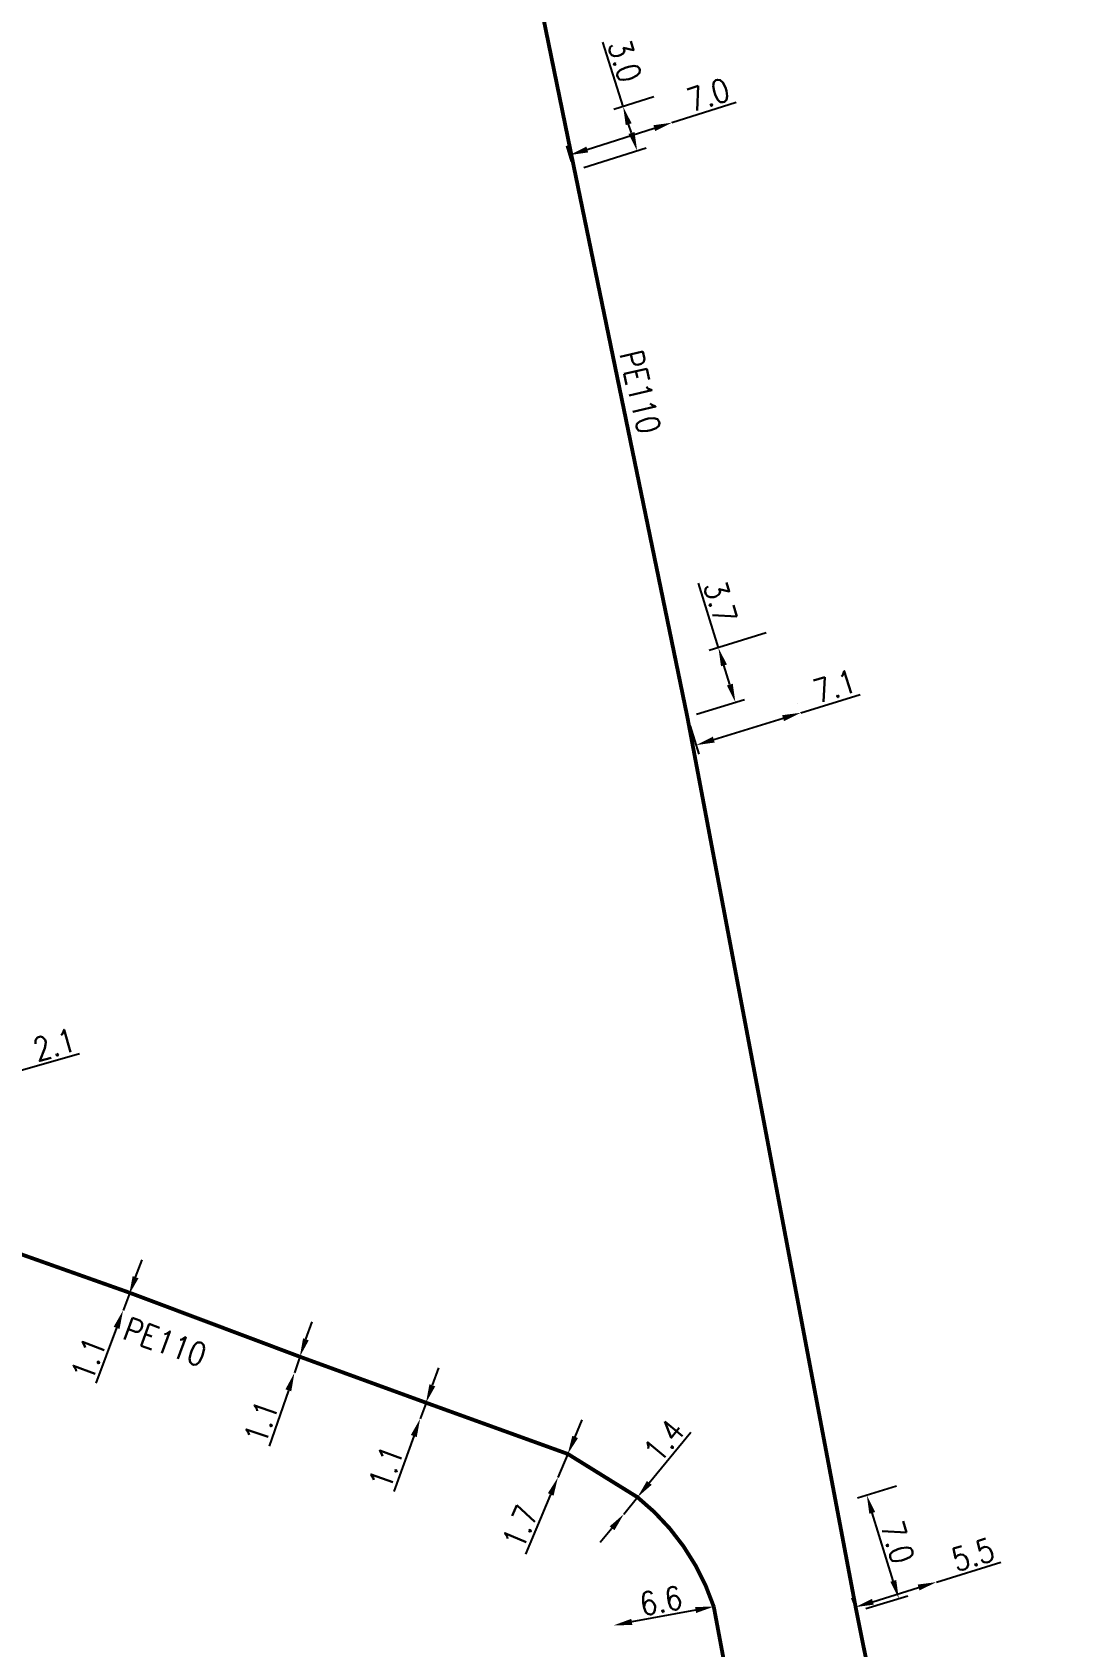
# Model space of a CAD drawing. Header units: millimetres. Extents: x 101000 to 102000, y 121011 to 122007.
# Drawn here: x 101580.6 to 101648.6, y 121221.8 to 121326.3 of the extents above; entities that cross this region are included whole.
import ezdxf
from ezdxf.enums import TextEntityAlignment as Align

# ---------------------------------------------------------------- set-up
doc = ezdxf.new("R2010")
doc.units = ezdxf.units.MM
doc.header["$PDMODE"] = 34
doc.linetypes.add('L_25_PE', pattern=[2000, 1000, 1000])
doc.layers.get('Defpoints').update_dxf_attribs({"linetype": 'CONTINUOUS'})
doc.layers.add('L_150', color=1, linetype='CONTINUOUS')
doc.styles.get("Standard").update_dxf_attribs({"font": 'romans.shx', "width": 0.85})
doc.dimstyles.get("Standard").update_dxf_attribs({"dimtxt": 1.5, "dimasz": 1.2, "dimexe": 0.625, "dimexo": 0.625, "dimgap": 0.25, "dimtad": 1, "dimdec": 1, "dimzin": 0, "dimdsep": 46, "dimtxsty": 'Standard', "dimcen": -0.5, "dimadec": 0, "dimazin": 0, "dimtfac": 1, "dimtdec": 1, "dimtmove": 0, "dimatfit": 3, "dimfxl": 0, "dimtolj": 1, "dimtzin": 0, "dimarcsym": 0})

# ---------------------------------------------------------------- blocks, each defined once
blk = doc.blocks.new('*D534')
at = {"layer": 'Defpoints', "color": 0, "linetype": 'Continuous', "transparency": 16777216}
for p in [(101618.82, 121321.53), (101621.39, 121322.35), (101615.68, 121317.39)]:
    blk.add_point(p, dxfattribs=at)
at = {"layer": 'L_150', "color": 0, "linetype": 'Continuous', "lineweight": -2, "transparency": 16777216}
for p, q in [((101618.82, 121321.53), (101617.5, 121325.7)), ((101620.8, 121322.16), (101618.22, 121321.34)), ((101619.36, 121319.82), (101619.18, 121320.39)), ((101616.27, 121317.58), (101620.32, 121318.86))]:
    blk.add_line(p, q, dxfattribs=at)
at = {"layer": 'L_150', "color": 0, "linetype": 'Continuous', "transparency": 16777216}
for points in [[(101619.37, 121320.45), (101618.99, 121320.33), (101618.82, 121321.53)], [(101619.56, 121319.88), (101619.17, 121319.76), (101619.73, 121318.67)]]:
    blk.add_solid(points, dxfattribs=at)
at = {"layer": 'L_150', "color": 0, "linetype": 'Continuous', "transparency": 16777216, "insert": (101618.93, 121324.49), "char_height": 1.5, "attachment_point": 5, "rotation": 287.6213}
blk.add_mtext('\\A1;3.0', dxfattribs=at)
blk = doc.blocks.new('*D535')
at = {"layer": 'Defpoints', "color": 0, "linetype": 'Continuous', "transparency": 16777216}
for p in [(101621.98, 121320.49), (101621.98, 121320.49), (101615.68, 121317.39)]:
    blk.add_point(p, dxfattribs=at)
at = {"layer": 'L_150', "color": 0, "linetype": 'Continuous', "lineweight": -2, "transparency": 16777216}
for p, q in [((101621.98, 121320.49), (101626.15, 121321.82)), ((101616.5, 121318.75), (101620.84, 121320.13)), ((101615.49, 121317.98), (101615.17, 121318.99))]:
    blk.add_line(p, q, dxfattribs=at)
at = {"layer": 'L_150', "color": 0, "linetype": 'Continuous', "transparency": 16777216}
for points in [[(101620.78, 121320.32), (101620.9, 121319.94), (101621.98, 121320.49)], [(101616.44, 121318.94), (101616.56, 121318.56), (101615.36, 121318.39)]]:
    blk.add_solid(points, dxfattribs=at)
at = {"layer": 'L_150', "color": 0, "linetype": 'Continuous', "transparency": 16777216, "insert": (101624.33, 121322.29), "char_height": 1.5, "attachment_point": 5, "rotation": 17.6213}
blk.add_mtext('\\A1;7.0', dxfattribs=at)
blk = doc.blocks.new('*D536')
at = {"layer": 'Defpoints', "color": 0, "linetype": 'Continuous', "transparency": 16777216}
for p in [(101628.67, 121287.62), (101624.99, 121286.48), (101622.98, 121281.99)]:
    blk.add_point(p, dxfattribs=at)
at = {"layer": 'L_150', "color": 0, "linetype": 'Continuous', "lineweight": -2, "transparency": 16777216}
for p, q in [((101624.99, 121286.48), (101623.7, 121290.66)), ((101628.08, 121287.44), (101624.39, 121286.3)), ((101625.73, 121284.09), (101625.35, 121285.34)), ((101623.58, 121282.17), (101626.68, 121283.13))]:
    blk.add_line(p, q, dxfattribs=at)
at = {"layer": 'L_150', "color": 0, "linetype": 'Continuous', "transparency": 16777216}
for points in [[(101625.54, 121285.39), (101625.16, 121285.28), (101624.99, 121286.48)], [(101625.92, 121284.15), (101625.54, 121284.03), (101626.09, 121282.95)]]:
    blk.add_solid(points, dxfattribs=at)
at = {"layer": 'L_150', "color": 0, "linetype": 'Continuous', "transparency": 16777216, "insert": (101625.12, 121289.44), "char_height": 1.5, "attachment_point": 5, "rotation": 287.1849}
blk.add_mtext('\\A1;3.7', dxfattribs=at)
blk = doc.blocks.new('*D537')
at = {"layer": 'Defpoints', "color": 0, "linetype": 'Continuous', "transparency": 16777216}
for p in [(101622.98, 121281.99), (101630.33, 121282.27), (101630.33, 121282.27)]:
    blk.add_point(p, dxfattribs=at)
at = {"layer": 'L_150', "color": 0, "linetype": 'Continuous', "lineweight": -2, "transparency": 16777216}
for p, q in [((101630.14, 121282.87), (101630.14, 121282.87)), ((101630.33, 121282.27), (101634.16, 121283.45)), ((101624.69, 121280.53), (101629.18, 121281.92)), ((101623.17, 121281.39), (101623.73, 121279.58))]:
    blk.add_line(p, q, dxfattribs=at)
at = {"layer": 'L_150', "color": 0, "linetype": 'Continuous', "transparency": 16777216}
for points in [[(101629.12, 121282.11), (101629.24, 121281.72), (101630.33, 121282.27)], [(101624.63, 121280.72), (101624.75, 121280.34), (101623.54, 121280.17)]]:
    blk.add_solid(points, dxfattribs=at)
at = {"layer": 'L_150', "color": 0, "linetype": 'Continuous', "transparency": 16777216, "insert": (101632.52, 121283.99), "char_height": 1.5, "attachment_point": 5, "rotation": 17.1849}
blk.add_mtext('\\A1;7.1', dxfattribs=at)
blk = doc.blocks.new('*D538')
at = {"layer": 'Defpoints', "color": 0, "linetype": 'Continuous', "transparency": 16777216}
for p in [(101634.6, 121231.58), (101637.12, 121232.37), (101633.93, 121224.05)]:
    blk.add_point(p, dxfattribs=at)
at = {"layer": 'L_150', "color": 0, "linetype": 'Continuous', "lineweight": -2, "transparency": 16777216}
for p, q in [((101636.52, 121232.18), (101634, 121231.4)), ((101636.31, 121226.04), (101634.95, 121230.44)), ((101634.53, 121224.24), (101637.26, 121225.08))]:
    blk.add_line(p, q, dxfattribs=at)
at = {"layer": 'L_150', "color": 0, "linetype": 'Continuous', "transparency": 16777216}
for points in [[(101635.14, 121230.5), (101634.76, 121230.38), (101634.6, 121231.58)], [(101636.5, 121226.1), (101636.12, 121225.98), (101636.67, 121224.9)]]:
    blk.add_solid(points, dxfattribs=at)
at = {"layer": 'L_150', "color": 0, "linetype": 'Continuous', "transparency": 16777216, "insert": (101636.59, 121228.54), "char_height": 1.5, "attachment_point": 5, "rotation": 287.1885}
blk.add_mtext('\\A1;7.0', dxfattribs=at)
blk = doc.blocks.new('*D539')
at = {"layer": 'Defpoints', "color": 0, "linetype": 'Continuous', "transparency": 16777216}
for p in [(101639.1, 121225.96), (101639.1, 121225.96), (101633.93, 121224.05)]:
    blk.add_point(p, dxfattribs=at)
at = {"layer": 'L_150', "color": 0, "linetype": 'Continuous', "lineweight": -2, "transparency": 16777216}
for p, q in [((101639.1, 121225.96), (101643.28, 121227.26)), ((101634.99, 121224.69), (101637.95, 121225.61)), ((101633.75, 121224.65), (101633.66, 121224.94))]:
    blk.add_line(p, q, dxfattribs=at)
at = {"layer": 'L_150', "color": 0, "linetype": 'Continuous', "transparency": 16777216}
for points in [[(101637.89, 121225.8), (101638.01, 121225.42), (101639.1, 121225.96)], [(101634.93, 121224.88), (101635.05, 121224.5), (101633.85, 121224.34)]]:
    blk.add_solid(points, dxfattribs=at)
at = {"layer": 'L_150', "color": 0, "linetype": 'Continuous', "transparency": 16777216, "insert": (101641.47, 121227.74), "char_height": 1.5, "attachment_point": 5, "rotation": 17.1885}
blk.add_mtext('\\A1;5.5', dxfattribs=at)
blk = doc.blocks.new('*D553')
at = {"layer": 'Defpoints', "color": 0, "linetype": 'Continuous', "transparency": 16777216}
for p in [(101624.69, 121224.37), (101618.21, 121223.16), (101618.21, 121223.16)]:
    blk.add_point(p, dxfattribs=at)
at = {"layer": 'L_150', "color": 0, "linetype": 'Continuous', "lineweight": -2, "transparency": 16777216}
blk.add_line((101623.51, 121224.15), (101619.39, 121223.38), dxfattribs=at)
at = {"layer": 'L_150', "color": 0, "linetype": 'Continuous', "transparency": 16777216}
for points in [[(101623.48, 121224.35), (101623.55, 121223.96), (101624.69, 121224.37)], [(101619.35, 121223.58), (101619.42, 121223.18), (101618.21, 121223.16)]]:
    blk.add_solid(points, dxfattribs=at)
at = {"layer": 'L_150', "color": 0, "linetype": 'Continuous', "transparency": 16777216, "insert": (101621.27, 121224.75), "char_height": 1.5, "attachment_point": 5, "rotation": 10.5895}
blk.add_mtext('\\A1;6.6', dxfattribs=at)
blk = doc.blocks.new('*D554')
at = {"layer": 'Defpoints', "color": 0, "linetype": 'Continuous', "transparency": 16777216}
for p in [(101619.75, 121231.46), (101618.87, 121230.37), (101618.87, 121230.37)]:
    blk.add_point(p, dxfattribs=at)
at = {"layer": 'L_150', "color": 0, "linetype": 'Continuous', "lineweight": -2, "transparency": 16777216}
for p, q in [((101620.51, 121232.38), (101623.21, 121235.67)), ((101618.87, 121230.37), (101619.75, 121231.46)), ((101618.1, 121229.44), (101617.34, 121228.52))]:
    blk.add_line(p, q, dxfattribs=at)
at = {"layer": 'L_150', "color": 0, "linetype": 'Continuous', "transparency": 16777216}
for points in [[(101620.36, 121232.51), (101620.67, 121232.26), (101619.75, 121231.46)], [(101617.95, 121229.57), (101618.26, 121229.32), (101618.87, 121230.37)]]:
    blk.add_solid(points, dxfattribs=at)
at = {"layer": 'L_150', "color": 0, "linetype": 'Continuous', "transparency": 16777216, "insert": (101621.47, 121235.13), "char_height": 1.5, "attachment_point": 5, "rotation": 50.6828}
blk.add_mtext('\\A1;1.4', dxfattribs=at)
blk = doc.blocks.new('*D555')
at = {"layer": 'Defpoints', "color": 0, "linetype": 'Continuous', "transparency": 16777216}
for p in [(101615.24, 121234.26), (101614.6, 121232.74), (101614.6, 121232.74)]:
    blk.add_point(p, dxfattribs=at)
at = {"layer": 'L_150', "color": 0, "linetype": 'Continuous', "lineweight": -2, "transparency": 16777216}
for p, q in [((101615.71, 121235.37), (101616.18, 121236.47)), ((101615.24, 121234.26), (101614.6, 121232.74)), ((101614.13, 121231.64), (101612.5, 121227.78))]:
    blk.add_line(p, q, dxfattribs=at)
at = {"layer": 'L_150', "color": 0, "linetype": 'Continuous', "transparency": 16777216}
for points in [[(101615.53, 121235.44), (101615.9, 121235.29), (101615.24, 121234.26)], [(101613.95, 121231.72), (101614.32, 121231.56), (101614.6, 121232.74)]]:
    blk.add_solid(points, dxfattribs=at)
at = {"layer": 'L_150', "color": 0, "linetype": 'Continuous', "transparency": 16777216, "insert": (101612.16, 121229.55), "char_height": 1.5, "attachment_point": 5, "rotation": 67.0233}
blk.add_mtext('\\A1;1.7', dxfattribs=at)
blk = doc.blocks.new('*D556')
at = {"layer": 'Defpoints', "color": 0, "linetype": 'Continuous', "transparency": 16777216}
for p in [(101606.06, 121237.58), (101605.68, 121236.54), (101605.68, 121236.54)]:
    blk.add_point(p, dxfattribs=at)
at = {"layer": 'L_150', "color": 0, "linetype": 'Continuous', "lineweight": -2, "transparency": 16777216}
for p, q in [((101606.47, 121238.71), (101606.88, 121239.83)), ((101606.06, 121237.58), (101605.68, 121236.54)), ((101605.27, 121235.42), (101603.97, 121231.82))]:
    blk.add_line(p, q, dxfattribs=at)
at = {"layer": 'L_150', "color": 0, "linetype": 'Continuous', "transparency": 16777216}
for points in [[(101606.28, 121238.77), (101606.66, 121238.64), (101606.06, 121237.58)], [(101605.08, 121235.49), (101605.46, 121235.35), (101605.68, 121236.54)]]:
    blk.add_solid(points, dxfattribs=at)
at = {"layer": 'L_150', "color": 0, "linetype": 'Continuous', "transparency": 16777216, "insert": (101603.47, 121233.4), "char_height": 1.5, "attachment_point": 5, "rotation": 70.0216}
blk.add_mtext('\\A1;1.1', dxfattribs=at)
blk = doc.blocks.new('*D557')
at = {"layer": 'Defpoints', "color": 0, "linetype": 'Continuous', "transparency": 16777216}
for p in [(101597.89, 121240.56), (101597.54, 121239.51), (101597.54, 121239.51)]:
    blk.add_point(p, dxfattribs=at)
at = {"layer": 'L_150', "color": 0, "linetype": 'Continuous', "lineweight": -2, "transparency": 16777216}
for p, q in [((101598.29, 121241.69), (101598.68, 121242.82)), ((101597.89, 121240.56), (101597.54, 121239.51)), ((101597.15, 121238.38), (101595.9, 121234.76))]:
    blk.add_line(p, q, dxfattribs=at)
at = {"layer": 'L_150', "color": 0, "linetype": 'Continuous', "transparency": 16777216}
for points in [[(101598.1, 121241.75), (101598.47, 121241.62), (101597.89, 121240.56)], [(101596.96, 121238.45), (101597.34, 121238.32), (101597.54, 121239.51)]]:
    blk.add_solid(points, dxfattribs=at)
at = {"layer": 'L_150', "color": 0, "linetype": 'Continuous', "transparency": 16777216, "insert": (101595.38, 121236.33), "char_height": 1.5, "attachment_point": 5, "rotation": 71.017}
blk.add_mtext('\\A1;1.1', dxfattribs=at)
blk = doc.blocks.new('*D558')
at = {"layer": 'Defpoints', "color": 0, "linetype": 'Continuous', "transparency": 16777216}
for p in [(101586.84, 121244.59), (101586.45, 121243.56), (101586.45, 121243.56)]:
    blk.add_point(p, dxfattribs=at)
at = {"layer": 'L_150', "color": 0, "linetype": 'Continuous', "lineweight": -2, "transparency": 16777216}
for p, q in [((101587.26, 121245.71), (101587.68, 121246.83)), ((101586.84, 121244.59), (101586.45, 121243.56)), ((101586.03, 121242.43), (101584.68, 121238.85))]:
    blk.add_line(p, q, dxfattribs=at)
at = {"layer": 'L_150', "color": 0, "linetype": 'Continuous', "transparency": 16777216}
for points in [[(101587.07, 121245.78), (101587.45, 121245.64), (101586.84, 121244.59)], [(101585.84, 121242.5), (101586.22, 121242.36), (101586.45, 121243.56)]]:
    blk.add_solid(points, dxfattribs=at)
at = {"layer": 'L_150', "color": 0, "linetype": 'Continuous', "transparency": 16777216, "insert": (101584.21, 121240.43), "char_height": 1.5, "attachment_point": 5, "rotation": 69.3833}
blk.add_mtext('\\A1;1.1', dxfattribs=at)
blk = doc.blocks.new('*D561')
at = {"layer": 'Defpoints', "color": 0, "linetype": 'Continuous', "transparency": 16777216}
for p in [(101578.62, 121258.75), (101578.62, 121258.75), (101576.61, 121258.17)]:
    blk.add_point(p, dxfattribs=at)
at = {"layer": 'L_150', "color": 0, "linetype": 'Continuous', "lineweight": -2, "transparency": 16777216}
for p, q in [((101579.78, 121259.09), (101583.63, 121260.2)), ((101576.61, 121258.17), (101578.62, 121258.75)), ((101575.45, 121257.84), (101574.3, 121257.5))]:
    blk.add_line(p, q, dxfattribs=at)
at = {"layer": 'L_150', "color": 0, "linetype": 'Continuous', "transparency": 16777216}
for points in [[(101579.72, 121259.28), (101579.83, 121258.89), (101578.62, 121258.75)], [(101575.4, 121258.03), (101575.51, 121257.64), (101576.61, 121258.17)]]:
    blk.add_solid(points, dxfattribs=at)
at = {"layer": 'L_150', "color": 0, "linetype": 'Continuous', "transparency": 16777216, "insert": (101582, 121260.77), "char_height": 1.5, "attachment_point": 5, "rotation": 16.1341}
blk.add_mtext('\\A1;2.1', dxfattribs=at)

msp = doc.modelspace()

# ---------------------------------------------------------------- linework, layer by layer
at = {"layer": 'L_150', "linetype": 'L_25_PE', "const_width": 0.25, "flags": 128}
msp.add_lwpolyline([(101575.62, 121490.22), (101575.8, 121485.25), (101575.8, 121482.47), (101576.43, 121478.01), (101576.43, 121478.01), (101579.89, 121460.12), (101583.31, 121440.92), (101587.9, 121421.52), (101589.91, 121413), (101599.8, 121381.07), (101604.69, 121365.15), (101608.56, 121352.15), (101615.68, 121317.39), (101622.98, 121281.99), (101633.93, 121224.05), (101641.78, 121185.08), (101642.16, 121182.89), (101644.67, 121165.51), (101648.45, 121145.93)], dxfattribs=at)
msp.add_lwpolyline([(101643.25, 121127.91), (101642.28, 121133.95), (101639.42, 121148.03), (101636.75, 121162.21), (101634.48, 121169.38), (101633.15, 121181.2), (101633.1, 121181.58), (101631.4, 121188.53), (101627.31, 121210.34), (101624.69, 121224.37, 0.14502), (101619.75, 121231.46), (101615.24, 121234.26), (101606.06, 121237.58), (101597.89, 121240.56), (101586.88, 121244.7), (101573.35, 121249.5), (101567.74, 121252.03), (101566.04, 121252.51, 0.100379), (101557.81, 121252.85), (101555.88, 121251.96), (101554.1, 121250.84), (101552.73, 121249.58), (101551.57, 121248.22), (101547.25, 121242.92), (101541.27, 121235.6), (101535.61, 121228.61), (101526.81, 121217.77), (101511.86, 121199.4), (101511.18, 121198.56)], format="xyb", dxfattribs=at)

# ---------------------------------------------------------------- texts
at = {"layer": 'L_150', "linetype": 'Continuous', "width": 0.85}
for rotation, p in [(283.1089, (101619.93, 121303.05)), (339.9713, (101589.17, 121241.51))]:
    msp.add_text('PE110', height=1.5, rotation=rotation, dxfattribs=at).set_placement(p, align=Align.MIDDLE)

# ---------------------------------------------------------------- dimensions: what is measured, and where the dimension line sits
at = {"layer": 'L_150', "linetype": 'Continuous'}
for base, p1, p2, angle, picture, middle in [((101618.82, 121321.53), (101615.68, 121317.39), (101621.39, 121322.35), 287.6213, '*D534', (101617.98, 121324.19)), ((101621.982, 121320.4936), (101615.6763, 121317.3878), (101621.982, 121320.4936), 197.6213, '*D535', (101624.637, 121321.3369)), ((101624.99, 121286.48), (101622.98, 121281.99), (101628.67, 121287.62), 287.1849, '*D536', (101624.17, 121289.14)), ((101630.33, 121282.27), (101622.98, 121281.99), (101630.33, 121282.27), 197.1849, '*D537', (101632.81, 121283.04)), ((101578.62, 121258.75), (101576.61, 121258.17), (101578.62, 121258.75), 196.1341, '*D561', (101582.28, 121259.81)), ((101586.45, 121243.56), (101586.84, 121244.59), (101586.45, 121243.56), 69.3833, '*D558', (101585.14, 121240.08)), ((101597.54, 121239.51), (101597.89, 121240.56), (101597.54, 121239.51), 71.017, '*D557', (101596.33, 121236)), ((101605.68, 121236.54), (101606.06, 121237.58), (101605.68, 121236.54), 70.0216, '*D556', (101604.41, 121233.06)), ((101618.87, 121230.37), (101619.75, 121231.46), (101618.87, 121230.37), 50.6828, '*D554', (101622.24, 121234.49)), ((101614.6, 121232.74), (101615.24, 121234.26), (101614.6, 121232.74), 67.0233, '*D555', (101613.08, 121229.16)), ((101634.6, 121231.58), (101633.93, 121224.05), (101637.12, 121232.37), 287.1885, '*D538', (101635.63, 121228.24)), ((101639.1, 121225.96), (101633.93, 121224.05), (101639.1, 121225.96), 197.1885, '*D539', (101641.76, 121226.79)), ((101618.21, 121223.16), (101624.69, 121224.37), (101618.21, 121223.16), 10.5895, '*D553', (101621.45, 121223.77))]:
    dim = msp.add_linear_dim(base=base, p1=p1, p2=p2, angle=angle, dimstyle='Standard', dxfattribs=at)
    dim.commit()
    dim.dimension.update_dxf_attribs({"geometry": picture, "text_midpoint": middle, "dimtype": 160})

doc.saveas('drawing.dxf')
